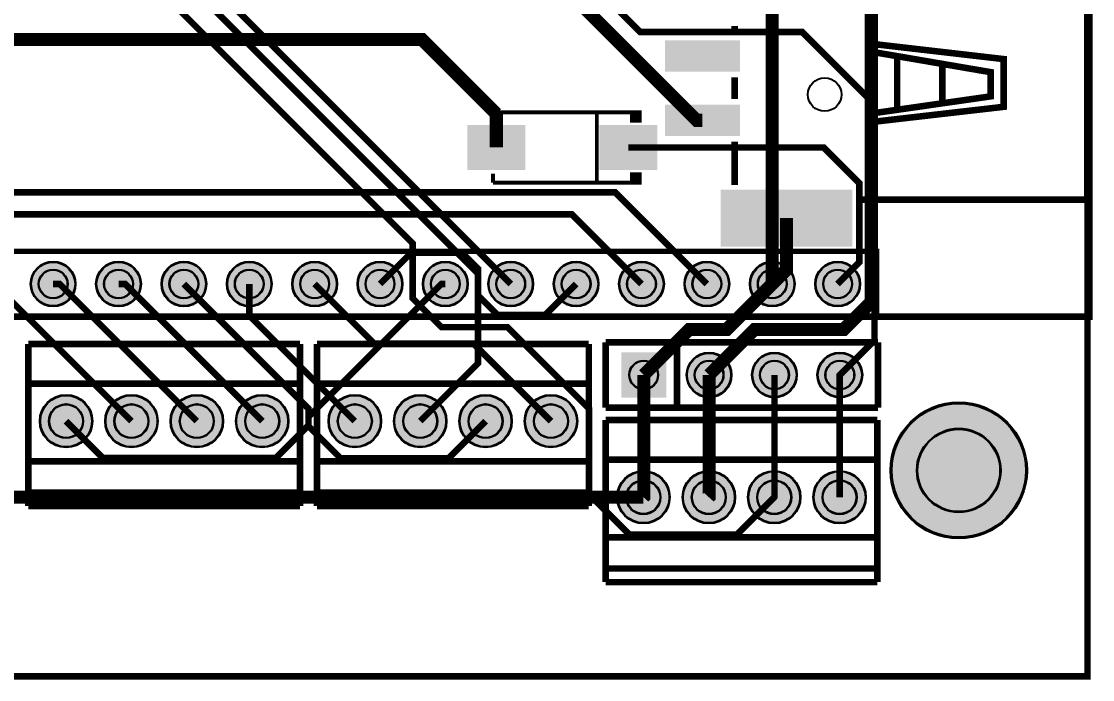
# Model space of a CAD drawing. Header units: millimetres. Extents: x -2.7 to 71.6, y -0.4 to 55.9.
# Drawn here: x 23.79 to 65.41, y -0.38 to 25.19 of the extents above; entities that cross this region are included whole.
import ezdxf

# ---------------------------------------------------------------- set-up
doc = ezdxf.new("R2010")
doc.units = ezdxf.units.MM
for name, color, linetype, true_color in [('BoardOutLine', 7, 'Continuous', 0xff00ff), ('BottomLayer', 7, 'Continuous', 0x0000ff), ('BottomSolderMaskLayer', 7, 'Continuous', 0xaa00ff), ('Document', 7, 'Continuous', 0xffffff), ('Multi-Layer', 7, 'Continuous', 0xc0c0c0), ('TopLayer', 7, 'Continuous', 0xff0000), ('TopPasteMaskLayer', 7, 'Continuous', 0x808080), ('TopSilkLayer', 7, 'Continuous', 0xffcc00), ('TopSolderMaskLayer', 7, 'Continuous', 0x800080)]:
    doc.layers.add(name, color=color, linetype=linetype, true_color=true_color)

msp = doc.modelspace()

# ---------------------------------------------------------------- hatches: boundary and pattern name
at = {"layer": 'BottomSolderMaskLayer'}
for points in [[(24.144, 14.991, 1), (25.894, 14.991, 1)], [(26.684, 14.991, 1), (28.434, 14.991, 1)], [(29.224, 14.991, 1), (30.974, 14.991, 1)], [(31.764, 14.991, 1), (33.514, 14.991, 1)], [(34.304, 14.991, 1), (36.054, 14.991, 1)], [(36.844, 14.991, 1), (38.594, 14.991, 1)], [(39.384, 14.991, 1), (41.134, 14.991, 1)], [(41.924, 14.991, 1), (43.674, 14.991, 1)], [(44.464, 14.991, 1), (46.214, 14.991, 1)], [(47.004, 14.991, 1), (48.754, 14.991, 1)], [(49.544, 14.991, 1), (51.295, 14.991, 1)], [(52.084, 14.991, 1), (53.835, 14.991, 1)], [(54.624, 14.991, 1), (56.375, 14.991, 1)], [(47.09, 12.331), (48.841, 12.331), (48.841, 10.58), (47.09, 10.58)], [(49.63, 11.455, 1), (51.381, 11.455, 1)], [(52.17, 11.455, 1), (53.921, 11.455, 1)], [(54.71, 11.455, 1), (56.461, 11.455, 1)], [(24.497, 9.661, 1), (26.548, 9.661, 1)], [(27.037, 9.661, 1), (29.088, 9.661, 1)], [(29.577, 9.661, 1), (31.628, 9.661, 1)], [(32.117, 9.661, 1), (34.168, 9.661, 1)], [(35.716, 9.661, 1), (37.766, 9.661, 1)], [(38.256, 9.661, 1), (40.306, 9.661, 1)], [(40.796, 9.661, 1), (42.846, 9.661, 1)], [(43.336, 9.661, 1), (45.386, 9.661, 1)], [(57.556, 7.747, 1), (62.858, 7.747, 1)], [(46.93, 6.706, 1), (48.981, 6.706, 1)], [(49.47, 6.706, 1), (51.521, 6.706, 1)], [(52.01, 6.706, 1), (54.061, 6.706, 1)], [(54.55, 6.706, 1), (56.601, 6.706, 1)]]:
    msp.add_hatch(color=256, dxfattribs=at).paths.add_polyline_path(points)
at = {"layer": 'Document'}
for points in [[(42.664, 20.938), (42.664, 19.651), (42.857, 19.651), (42.857, 20.938)], [(42.374, 20.391), (42.374, 20.198), (43.146, 20.198), (43.146, 20.391)], [(47.238, 20.391), (47.238, 20.198), (46.465, 20.198), (46.465, 20.391)]]:
    msp.add_hatch(color=256, dxfattribs=at).paths.add_polyline_path(points)
at = {"layer": 'Multi-Layer'}
for points in [[(24.169, 14.991, 1), (25.869, 14.991, 1)], [(26.709, 14.991, 1), (28.409, 14.991, 1)], [(29.249, 14.991, 1), (30.949, 14.991, 1)], [(31.789, 14.991, 1), (33.489, 14.991, 1)], [(34.329, 14.991, 1), (36.029, 14.991, 1)], [(36.869, 14.991, 1), (38.569, 14.991, 1)], [(39.409, 14.991, 1), (41.109, 14.991, 1)], [(41.949, 14.991, 1), (43.649, 14.991, 1)], [(44.489, 14.991, 1), (46.189, 14.991, 1)], [(47.029, 14.991, 1), (48.729, 14.991, 1)], [(49.569, 14.991, 1), (51.269, 14.991, 1)], [(52.109, 14.991, 1), (53.809, 14.991, 1)], [(54.649, 14.991, 1), (56.349, 14.991, 1)], [(47.115, 12.305), (48.815, 12.305), (48.815, 10.605), (47.115, 10.605)], [(49.655, 11.455, 1), (51.355, 11.455, 1)], [(52.195, 11.455, 1), (53.895, 11.455, 1)], [(54.735, 11.455, 1), (56.435, 11.455, 1)], [(24.522, 9.661, 1), (26.522, 9.661, 1)], [(27.062, 9.661, 1), (29.062, 9.661, 1)], [(29.602, 9.661, 1), (31.602, 9.661, 1)], [(32.142, 9.661, 1), (34.142, 9.661, 1)], [(35.741, 9.661, 1), (37.741, 9.661, 1)], [(38.281, 9.661, 1), (40.281, 9.661, 1)], [(40.821, 9.661, 1), (42.821, 9.661, 1)], [(43.361, 9.661, 1), (45.361, 9.661, 1)], [(46.956, 6.706, 1), (48.956, 6.706, 1)], [(49.496, 6.706, 1), (51.496, 6.706, 1)], [(52.036, 6.706, 1), (54.036, 6.706, 1)], [(54.576, 6.706, 1), (56.576, 6.706, 1)]]:
    msp.add_hatch(color=256, dxfattribs=at).paths.add_polyline_path(points)
at = {"layer": 'TopLayer'}
for points in [[(51.646, 24.45), (51.646, 23.25), (48.846, 23.25), (48.846, 24.45)], [(51.646, 21.95), (51.646, 20.75), (48.846, 20.75), (48.846, 21.95)], [(43.34, 19.445), (41.14, 19.445), (41.14, 21.145), (43.34, 21.145)], [(48.471, 19.445), (46.271, 19.445), (46.271, 21.145), (48.471, 21.145)], [(56.009, 18.65), (56.009, 16.45), (51.009, 16.45), (51.009, 18.65)]]:
    msp.add_hatch(color=256, dxfattribs=at).paths.add_polyline_path(points)
at = {"layer": 'TopPasteMaskLayer'}
for points in [[(51.646, 24.45), (51.646, 23.25), (48.846, 23.25), (48.846, 24.45)], [(51.646, 21.95), (51.646, 20.75), (48.846, 20.75), (48.846, 21.95)], [(43.34, 19.445), (41.14, 19.445), (41.14, 21.145), (43.34, 21.145)], [(48.471, 19.445), (46.271, 19.445), (46.271, 21.145), (48.471, 21.145)], [(56.009, 18.65), (56.009, 16.45), (51.009, 16.45), (51.009, 18.65)]]:
    msp.add_hatch(color=256, dxfattribs=at).paths.add_polyline_path(points)
at = {"layer": 'TopSilkLayer'}
for points in [[(47.431, 21.735), (47.431, 21.257), (47.888, 21.257), (47.888, 21.735)], [(47.431, 18.855), (47.431, 19.332), (47.888, 19.332), (47.888, 18.855)]]:
    msp.add_hatch(color=256, dxfattribs=at).paths.add_polyline_path(points)
at = {"layer": 'TopSolderMaskLayer'}
for points in [[(51.705, 24.461), (51.705, 23.239), (48.787, 23.239), (48.787, 24.461)], [(51.705, 21.961), (51.705, 20.739), (48.787, 20.739), (48.787, 21.961)], [(43.366, 19.419), (41.115, 19.419), (41.115, 21.17), (43.366, 21.17)], [(48.497, 19.419), (46.246, 19.419), (46.246, 21.17), (48.497, 21.17)], [(56.066, 18.661), (56.066, 16.439), (50.951, 16.439), (50.951, 18.661)], [(24.144, 14.991, 1), (25.894, 14.991, 1)], [(26.684, 14.991, 1), (28.434, 14.991, 1)], [(29.224, 14.991, 1), (30.974, 14.991, 1)], [(31.764, 14.991, 1), (33.514, 14.991, 1)], [(34.304, 14.991, 1), (36.054, 14.991, 1)], [(36.844, 14.991, 1), (38.594, 14.991, 1)], [(39.384, 14.991, 1), (41.134, 14.991, 1)], [(41.924, 14.991, 1), (43.674, 14.991, 1)], [(44.464, 14.991, 1), (46.214, 14.991, 1)], [(47.004, 14.991, 1), (48.754, 14.991, 1)], [(49.544, 14.991, 1), (51.295, 14.991, 1)], [(52.084, 14.991, 1), (53.835, 14.991, 1)], [(54.624, 14.991, 1), (56.375, 14.991, 1)], [(47.09, 12.331), (48.841, 12.331), (48.841, 10.58), (47.09, 10.58)], [(49.63, 11.455, 1), (51.381, 11.455, 1)], [(52.17, 11.455, 1), (53.921, 11.455, 1)], [(54.71, 11.455, 1), (56.461, 11.455, 1)], [(24.497, 9.661, 1), (26.548, 9.661, 1)], [(27.037, 9.661, 1), (29.088, 9.661, 1)], [(29.577, 9.661, 1), (31.628, 9.661, 1)], [(32.117, 9.661, 1), (34.168, 9.661, 1)], [(35.716, 9.661, 1), (37.766, 9.661, 1)], [(38.256, 9.661, 1), (40.306, 9.661, 1)], [(40.796, 9.661, 1), (42.846, 9.661, 1)], [(43.336, 9.661, 1), (45.386, 9.661, 1)], [(57.556, 7.747, 1), (62.858, 7.747, 1)], [(46.93, 6.706, 1), (48.981, 6.706, 1)], [(49.47, 6.706, 1), (51.521, 6.706, 1)], [(52.01, 6.706, 1), (54.061, 6.706, 1)], [(54.55, 6.706, 1), (56.601, 6.706, 1)]]:
    msp.add_hatch(color=256, dxfattribs=at).paths.add_polyline_path(points)

# ---------------------------------------------------------------- linework, layer by layer
at = {"layer": 'BoardOutLine', "const_width": 0.254}
msp.add_lwpolyline([(0.207, 55.747), (0.207, -0.253), (65.207, -0.253), (65.207, 55.747), (0.207, 55.747)], close=True, dxfattribs=at)
at = {"layer": 'BottomLayer'}
for points, const_width in [([(45.339, 14.991), (44.138, 13.79), (42.287, 13.79), (41.529, 14.548), (41.529, 15.396), (28.829, 28.096), (28.829, 44.996), (28.147, 45.678)], 0.254), ([(33.227, 45.678), (31.369, 43.82), (31.369, 26.421), (42.799, 14.991)], 0.254), ([(22.479, 40.391), (22.479, 33.079), (38.989, 16.569), (38.989, 14.432), (40.108, 13.313), (42.674, 13.313), (45.838, 10.149), (45.838, 6.822), (47.404, 5.256), (51.586, 5.256), (53.036, 6.706)], 0.254), ([(52.959, 14.991), (52.959, 40.391)], 0.508), ([(55.499, 39.146), (56.808, 37.838), (56.808, 14.297), (55.734, 13.223), (52.273, 13.223), (50.505, 11.455)], 0.508), ([(28.062, 9.661), (22.732, 14.991), (22.479, 14.991)], 0.254), ([(30.602, 9.661), (25.272, 14.991), (25.019, 14.991)], 0.254), ([(33.142, 9.661), (27.812, 14.991), (27.559, 14.991)], 0.254), ([(30.099, 14.991), (34.942, 10.148), (34.942, 9.466), (36.187, 8.221), (40.381, 8.221), (41.821, 9.661)], 0.254), ([(36.741, 9.661), (32.639, 13.763), (32.639, 14.991)], 0.254), ([(44.361, 9.661), (41.341, 12.68), (37.49, 12.68), (35.179, 14.991)], 0.254), ([(47.965, 11.455), (49.733, 13.223), (51.191, 13.223), (52.959, 14.991)], 0.508), ([(47.956, 6.706), (47.965, 6.716), (47.965, 11.455)], 0.508), ([(50.496, 6.706), (50.505, 6.716), (50.505, 11.455)], 0.508), ([(53.036, 6.706), (53.045, 6.716), (53.045, 11.455)], 0.254), ([(55.576, 6.706), (55.576, 11.446), (55.585, 11.455)], 0.254)]:
    msp.add_lwpolyline(points, dxfattribs=dict(at, const_width=const_width))
at = {"layer": 'BottomSolderMaskLayer'}
for centre, radius in [((25.019, 14.991), 0.875), ((27.559, 14.991), 0.875), ((30.099, 14.991), 0.875), ((32.639, 14.991), 0.875), ((35.179, 14.991), 0.875), ((37.719, 14.991), 0.875), ((40.259, 14.991), 0.875), ((42.799, 14.991), 0.875), ((45.339, 14.991), 0.875), ((47.879, 14.991), 0.875), ((50.419, 14.991), 0.875), ((52.959, 14.991), 0.875), ((55.499, 14.991), 0.875), ((25.019, 14.991), 0.566), ((27.559, 14.991), 0.566), ((30.099, 14.991), 0.566), ((32.639, 14.991), 0.566), ((35.179, 14.991), 0.566), ((37.719, 14.991), 0.566), ((40.259, 14.991), 0.566), ((42.799, 14.991), 0.566), ((45.339, 14.991), 0.566), ((47.879, 14.991), 0.566), ((50.419, 14.991), 0.566), ((52.959, 14.991), 0.566), ((55.499, 14.991), 0.566), ((50.505, 11.455), 0.875), ((53.045, 11.455), 0.875), ((55.585, 11.455), 0.875), ((47.965, 11.455), 0.566), ((50.505, 11.455), 0.566), ((53.045, 11.455), 0.566), ((55.585, 11.455), 0.566), ((25.522, 9.661), 1.025), ((28.062, 9.661), 1.025), ((30.602, 9.661), 1.025), ((33.142, 9.661), 1.025), ((36.741, 9.661), 1.025), ((39.281, 9.661), 1.025), ((41.821, 9.661), 1.025), ((44.361, 9.661), 1.025), ((25.522, 9.661), 0.667), ((28.062, 9.661), 0.667), ((30.602, 9.661), 0.667), ((33.142, 9.661), 0.667), ((36.741, 9.661), 0.667), ((39.281, 9.661), 0.667), ((41.821, 9.661), 0.667), ((44.361, 9.661), 0.667), ((60.207, 7.747), 2.651), ((60.206, 7.747), 1.631), ((47.956, 6.706), 1.025), ((50.496, 6.706), 1.025), ((53.036, 6.706), 1.025), ((55.576, 6.706), 1.025), ((47.955, 6.706), 0.667), ((50.495, 6.706), 0.667), ((53.035, 6.706), 0.667), ((55.575, 6.706), 0.667)]:
    msp.add_circle(centre, radius, dxfattribs=at)
at = {"layer": 'Multi-Layer'}
for centre, radius in [((54.996, 22.35), 0.65), ((25.019, 14.991), 0.85), ((27.559, 14.991), 0.85), ((30.099, 14.991), 0.85), ((32.639, 14.991), 0.85), ((35.179, 14.991), 0.85), ((37.719, 14.991), 0.85), ((40.259, 14.991), 0.85), ((42.799, 14.991), 0.85), ((45.339, 14.991), 0.85), ((47.879, 14.991), 0.85), ((50.419, 14.991), 0.85), ((52.959, 14.991), 0.85), ((55.499, 14.991), 0.85), ((25.019, 14.991), 0.55), ((27.559, 14.991), 0.55), ((30.099, 14.991), 0.55), ((32.639, 14.991), 0.55), ((35.179, 14.991), 0.55), ((37.719, 14.991), 0.55), ((40.259, 14.991), 0.55), ((42.799, 14.991), 0.55), ((45.339, 14.991), 0.55), ((47.879, 14.991), 0.55), ((50.419, 14.991), 0.55), ((52.959, 14.991), 0.55), ((55.499, 14.991), 0.55), ((50.505, 11.455), 0.85), ((53.045, 11.455), 0.85), ((55.585, 11.455), 0.85), ((47.965, 11.455), 0.55), ((50.505, 11.455), 0.55), ((53.045, 11.455), 0.55), ((55.585, 11.455), 0.55), ((25.522, 9.661), 1), ((28.062, 9.661), 1), ((30.602, 9.661), 1), ((33.142, 9.661), 1), ((36.741, 9.661), 1), ((39.281, 9.661), 1), ((41.821, 9.661), 1), ((44.361, 9.661), 1), ((25.522, 9.661), 0.65), ((28.062, 9.661), 0.65), ((30.602, 9.661), 0.65), ((33.142, 9.661), 0.65), ((36.741, 9.661), 0.65), ((39.281, 9.661), 0.65), ((41.821, 9.661), 0.65), ((44.361, 9.661), 0.65), ((60.207, 7.747), 2.6), ((60.206, 7.747), 1.6), ((47.956, 6.706), 1), ((50.496, 6.706), 1), ((53.036, 6.706), 1), ((55.576, 6.706), 1), ((47.955, 6.706), 0.65), ((50.495, 6.706), 0.65), ((53.035, 6.706), 0.65), ((55.575, 6.706), 0.65)]:
    msp.add_circle(centre, radius, dxfattribs=at)
at = {"layer": 'TopLayer'}
for points, const_width in [([(55.585, 11.455), (56.934, 12.804), (56.934, 21.971), (54.123, 24.782), (47.828, 24.782), (43.356, 29.254), (30.099, 29.254)], 0.254), ([(22.536, 26.987), (44.386, 26.987), (50.022, 21.35), (50.246, 21.35)], 0.508), ([(15.135, 22.733), (15.135, 24.1), (15.522, 24.487), (39.355, 24.487), (42.24, 21.602)], 0.508), ([(50.419, 14.991), (46.861, 18.549), (21.675, 18.549), (17.07, 23.154)], 0.254), ([(42.24, 20.295), (42.24, 21.602)], 0.508), ([(55.499, 14.991), (56.34, 15.832), (56.34, 18.908), (54.954, 20.295), (47.371, 20.295)], 0.254), ([(47.879, 14.991), (45.174, 17.696), (22.883, 17.696)], 0.254), ([(52.959, 14.991), (53.508, 15.541), (53.508, 17.55)], 0.508), ([(39.281, 9.661), (41.529, 11.909), (41.529, 15.583), (40.909, 16.203), (38.931, 16.203), (37.719, 14.991)], 0.254), ([(25.522, 9.661), (26.951, 8.232), (33.672, 8.232), (34.942, 9.502), (34.942, 9.83), (40.103, 14.991), (40.259, 14.991)], 0.254), ([(47.956, 6.706), (19.799, 6.706), (16.844, 9.661)], 0.508)]:
    msp.add_lwpolyline(points, dxfattribs=dict(at, const_width=const_width))
at = {"layer": 'TopSilkLayer', "const_width": 0.254}
for points in [[(13.716, 41.661), (65.278, 41.661), (65.278, 13.721), (13.716, 13.721), (13.716, 41.661)], [(56.899, 24.313), (61.954, 23.729), (61.954, 21.875), (56.907, 21.294), (56.882, 21.625), (61.446, 22.281), (61.446, 23.221), (56.849, 24.008), (56.899, 24.313)]]:
    msp.add_lwpolyline(points, close=True, dxfattribs=at)
at = {"layer": 'TopSilkLayer'}
for points, const_width in [([(56.286, 18.27), (65.196, 18.27), (65.196, 31.43), (56.366, 31.43)], 0.254), ([(51.496, 24.681), (51.496, 25.019)], 0.254), ([(57.814, 21.722), (57.814, 23.805)], 0.254), ([(59.566, 22.053), (59.566, 23.5)], 0.254), ([(51.496, 22.181), (51.496, 23.019)], 0.254), ([(47.507, 21.658), (42.105, 21.658)], 0.152), ([(42.105, 21.658), (42.105, 21.308)], 0.152), ([(46.145, 18.931), (46.145, 21.658)], 0.152), ([(51.496, 18.84), (51.496, 20.519)], 0.254), ([(42.105, 18.931), (42.105, 19.281)], 0.152), ([(47.507, 18.931), (42.105, 18.931)], 0.152), ([(20.574, 16.261), (18.415, 16.261), (18.415, 13.721), (57.023, 13.721), (57.023, 16.261), (56.769, 16.261)], 0.203), ([(56.769, 16.261), (20.574, 16.261)], 0.203), ([(24.052, 12.661), (34.612, 12.661)], 0.254), ([(24.052, 12.661), (24.052, 6.361)], 0.254), ([(34.612, 12.661), (34.612, 6.361)], 0.254), ([(35.271, 12.661), (45.831, 12.661)], 0.254), ([(35.271, 12.661), (35.271, 6.361)], 0.254), ([(45.831, 12.661), (45.831, 6.361)], 0.254), ([(46.485, 12.725), (57.065, 12.725)], 0.254), ([(46.485, 12.725), (46.485, 10.185)], 0.254), ([(49.259, 12.725), (49.259, 10.185)], 0.254), ([(57.065, 12.725), (57.065, 10.185)], 0.254), ([(24.052, 11.119), (34.612, 11.119)], 0.254), ([(35.271, 11.119), (45.831, 11.119)], 0.254), ([(46.485, 10.185), (57.065, 10.185)], 0.254), ([(46.485, 9.706), (57.045, 9.706)], 0.254), ([(46.485, 9.706), (46.485, 3.406)], 0.254), ([(57.045, 9.706), (57.045, 3.406)], 0.254), ([(24.052, 8.099), (34.612, 8.099)], 0.254), ([(35.271, 8.099), (45.831, 8.099)], 0.254), ([(46.485, 8.164), (57.045, 8.164)], 0.254), ([(24.052, 6.891), (34.612, 6.891)], 0.254), ([(35.271, 6.891), (45.831, 6.891)], 0.254), ([(24.052, 6.361), (34.612, 6.361)], 0.254), ([(35.271, 6.361), (45.831, 6.361)], 0.254), ([(46.485, 5.144), (57.045, 5.144)], 0.254), ([(46.485, 3.936), (57.045, 3.936)], 0.254), ([(46.485, 3.406), (57.045, 3.406)], 0.254)]:
    msp.add_lwpolyline(points, dxfattribs=dict(at, const_width=const_width))
at = {"layer": 'TopSolderMaskLayer'}
for centre, radius in [((25.019, 14.991), 0.875), ((27.559, 14.991), 0.875), ((30.099, 14.991), 0.875), ((32.639, 14.991), 0.875), ((35.179, 14.991), 0.875), ((37.719, 14.991), 0.875), ((40.259, 14.991), 0.875), ((42.799, 14.991), 0.875), ((45.339, 14.991), 0.875), ((47.879, 14.991), 0.875), ((50.419, 14.991), 0.875), ((52.959, 14.991), 0.875), ((55.499, 14.991), 0.875), ((25.019, 14.991), 0.566), ((27.559, 14.991), 0.566), ((30.099, 14.991), 0.566), ((32.639, 14.991), 0.566), ((35.179, 14.991), 0.566), ((37.719, 14.991), 0.566), ((40.259, 14.991), 0.566), ((42.799, 14.991), 0.566), ((45.339, 14.991), 0.566), ((47.879, 14.991), 0.566), ((50.419, 14.991), 0.566), ((52.959, 14.991), 0.566), ((55.499, 14.991), 0.566), ((50.505, 11.455), 0.875), ((53.045, 11.455), 0.875), ((55.585, 11.455), 0.875), ((47.965, 11.455), 0.566), ((50.505, 11.455), 0.566), ((53.045, 11.455), 0.566), ((55.585, 11.455), 0.566), ((25.522, 9.661), 1.025), ((28.062, 9.661), 1.025), ((30.602, 9.661), 1.025), ((33.142, 9.661), 1.025), ((36.741, 9.661), 1.025), ((39.281, 9.661), 1.025), ((41.821, 9.661), 1.025), ((44.361, 9.661), 1.025), ((25.522, 9.661), 0.667), ((28.062, 9.661), 0.667), ((30.602, 9.661), 0.667), ((33.142, 9.661), 0.667), ((36.741, 9.661), 0.667), ((39.281, 9.661), 0.667), ((41.821, 9.661), 0.667), ((44.361, 9.661), 0.667), ((60.207, 7.747), 2.651), ((60.206, 7.747), 1.631), ((47.956, 6.706), 1.025), ((50.496, 6.706), 1.025), ((53.036, 6.706), 1.025), ((55.576, 6.706), 1.025), ((47.955, 6.706), 0.667), ((50.495, 6.706), 0.667), ((53.035, 6.706), 0.667), ((55.575, 6.706), 0.667)]:
    msp.add_circle(centre, radius, dxfattribs=at)

doc.saveas('drawing.dxf')
